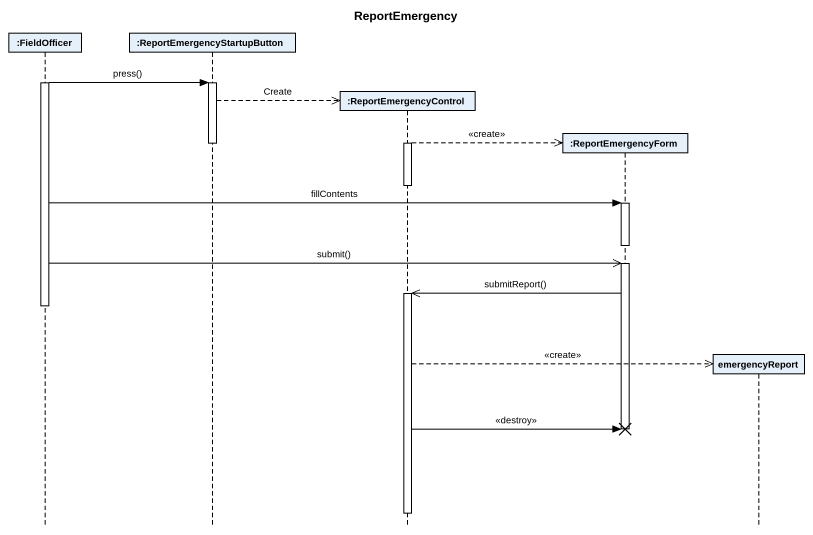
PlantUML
@startuml
title ReportEmergency
hide footbox
participant ":FieldOfficer" as FieldOfficer
participant ":ReportEmergencyStartupButton" as ReportEmergencyStartupButton
participant ":ReportEmergencyControl" as ReportEmergencyControl
participant ":ReportEmergencyForm" as ReportEmergencyForm
participant emergencyReport

activate FieldOfficer
FieldOfficer -> ReportEmergencyStartupButton : press()
activate ReportEmergencyStartupButton
ReportEmergencyStartupButton -->> ReportEmergencyControl ** : Create
activate ReportEmergencyControl
ReportEmergencyControl -->> ReportEmergencyForm ** : <<create>>
deactivate ReportEmergencyStartupButton
deactivate ReportEmergencyControl
FieldOfficer -> ReportEmergencyForm : fillContents
activate ReportEmergencyForm
deactivate ReportEmergencyForm
FieldOfficer ->> ReportEmergencyForm : submit()
activate ReportEmergencyForm
ReportEmergencyForm ->> ReportEmergencyControl : submitReport()
activate ReportEmergencyControl
deactivate FieldOfficer
ReportEmergencyControl -->> emergencyReport ** : <<create>>
ReportEmergencyControl -> ReportEmergencyForm !! : <<destroy>>
deactivate ReportEmergencyForm
deactivate ReportEmergencyControl
@enduml
